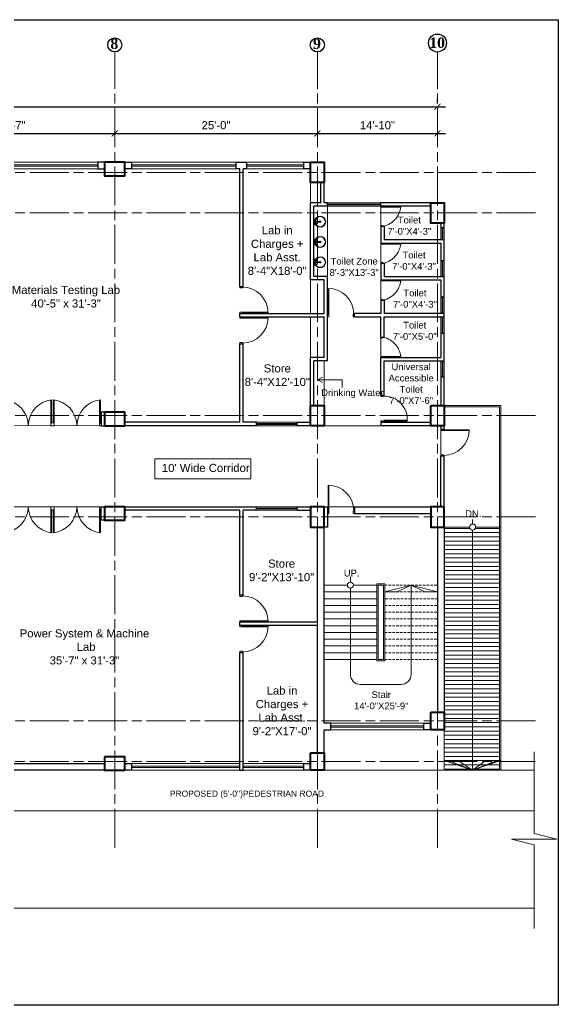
# Model space of a CAD drawing. Header units: inches. Extents: x -12 to 20935469, y -1604 to 24729220.
# Drawn here: x 20926137 to 20926935, y 24723288 to 24724746 of the extents above; entities that cross this region are included whole.
import ezdxf

# ---------------------------------------------------------------- set-up
doc = ezdxf.new("R2010")
doc.units = ezdxf.units.IN
doc.header["$LTSCALE"] = 0.03
doc.header["$MEASUREMENT"] = 0
doc.header["$PDMODE"] = 32
doc.header["$PDSIZE"] = 15
doc.linetypes.add('ACAD_ISO08W100', pattern=[36, 24, -3, 6, -3])
doc.linetypes.add('DASHED2', pattern=[0.375, 0.25, -0.125])
for name, color, linetype, lineweight in [('AV_Text', 7, 'Continuous', 9), ('column', 1, 'Continuous', 40), ('Dim Line', 252, 'Continuous', 13), ('Door', 7, 'Continuous', 18), ('Glass Line', 252, 'Continuous', 9), ('Grid Line', 252, 'Continuous', 18), ('Hatch', 253, 'Continuous', 15), ('Main Wall', 7, 'Continuous', 30), ('RAIL', 23, 'Continuous', 13), ('STAIR', 46, 'Continuous', 15), ('TOILET FIXTURE', 142, 'Continuous', 5), ('wind.', 150, 'Continuous', 20)]:
    doc.layers.add(name, color=color, linetype=linetype, lineweight=lineweight)
doc.layers.add('TEXT', color=7, linetype='Continuous')
doc.styles.add('2', font='swisscl.ttf')
doc.styles.add('RomanS', font='arial.ttf', dxfattribs={"height": 12})
doc.styles.get("Standard").update_dxf_attribs({"font": 'timesbd.ttf'})
doc.dimstyles.new('Aec_Arch_I', dxfattribs={"dimscale": 96, "dimtxt": 12, "dimasz": 0.09375, "dimexe": 0.125, "dimexo": 0.125, "dimgap": 0.0625, "dimtad": 1, "dimdec": 0, "dimzin": 3, "dimdsep": 46, "dimlunit": 4, "dimtxsty": 'RomanS', "dimblk1": 'ARCHTICK', "dimblk2": 'ARCHTICK', "dimsah": 1, "dimcen": 0.09375, "dimdle": 0.125, "dimadec": 0, "dimazin": 0, "dimtfac": 0.75, "dimtdec": 0, "dimtmove": 2, "dimatfit": 3, "dimldrblk": 'ARCHTICK', "dimfxl": 1, "dimfrac": 1, "dimtolj": 1, "dimtzin": 0, "dimarcsym": 0})

# ---------------------------------------------------------------- blocks, each defined once
blk = doc.blocks.new('$D40')
at = {"layer": 'Door'}
for p, q in [((1, 4), (1, 42)), ((2, 0), (2, 42)), ((1, 5), (0, 5)), ((2, 0), (0, 0)), ((2, 4), (1, 4)), ((39, 4), (38, 4)), ((38, 4), (38, 0)), ((40, 0), (38, 0)), ((40, 5), (39, 5)), ((39, 5), (39, 4))]:
    blk.add_line(p, q, dxfattribs=at)
blk.add_arc((1, 4), 38, 0, 90, dxfattribs=at)
blk = doc.blocks.new('sssss-flat-876')
at = {"layer": 'Door', "linetype": 'Continuous', "ltscale": 3}
blk.add_line((3666.5, 84027.2), (3666.5, 84055.7), dxfattribs=at)
at = {"layer": 'Door', "linetype": 'Continuous', "ltscale": 3, "extrusion": (-7.21527e-09, -3.35624e-18, 1), "elevation": 0}
for points in [[(3666.5, 84057.2), (3666.5, 84055.7), (3668.4, 84055.7), (3668.4, 84056.5), (3670.2, 84056.5), (3670.2, 84057.2)], [(3668.4, 84055.7), (3696.2, 84055.7), (3696.2, 84056.5), (3668.4, 84056.5)]]:
    blk.add_lwpolyline(points, close=True, dxfattribs=at)
at = {"layer": 'Door', "linetype": 'Continuous', "ltscale": 3, "flags": 128}
blk.add_lwpolyline([(3670.2, 84027.2, 0.04096), (3675.5, 84028.9, 0.082496), (3684.9, 84034.8, 0.052187), (3689.7, 84040, 0.043988), (3692.9, 84045, 0.036571), (3694.8, 84049.6, 0.034751), (3695.9, 84054.2, 0.011435), (3696.2, 84055.7)], format="xyb", dxfattribs=at)
at = {"layer": 'Door', "linetype": 'Continuous', "ltscale": 3}
blk.add_lwpolyline([(3666.5, 84027.2), (3666.5, 84028.7), (3668.4, 84028.7), (3668.4, 84027.9), (3670.2, 84027.9), (3670.2, 84027.2)], close=True, dxfattribs=at)
blk = doc.blocks.new('Door_45')
at = {"layer": 'Door'}
for p, q in [((1.5, 5), (1.5, 44)), ((1.5, 40), (2.2, 40)), ((2.2, 40), (2.2, 39.5)), ((2.2, 39.5), (2.7, 39.5)), ((2.7, 39.5), (2.7, 40)), ((2.7, 40), (3.5, 40)), ((3.5, 44), (3.5, 5)), ((1.5, 25.8), (2.2, 25.8)), ((2.2, 25.8), (2.2, 25.3)), ((2.2, 25.3), (2.7, 25.3)), ((2.7, 25.8), (3.5, 25.8)), ((2.7, 25.3), (2.7, 25.8)), ((0, 0), (0, 5)), ((0, 5), (1.5, 5)), ((1.5, 12.6), (2.2, 12.6)), ((3.5, 5), (1.5, 5)), ((1.5, 5), (1.5, 3)), ((1.5, 3), (2.5, 3)), ((2.2, 12.6), (2.2, 13.1)), ((2.2, 13.1), (2.7, 13.1)), ((2.5, 3), (2.5, 0)), ((2.7, 13.1), (2.7, 12.6)), ((2.7, 12.6), (3.5, 12.6)), ((42.5, 3), (42.5, 0)), ((43.5, 3), (42.5, 3)), ((45, 5), (43.5, 5)), ((43.5, 5), (43.5, 3)), ((45, 0), (45, 5)), ((2.5, 0), (0, 0)), ((42.5, 0), (45, 0))]:
    blk.add_line(p, q, dxfattribs=at)
blk.add_arc((4.7, 5.3), 38.8, 359.6233, 94.6685, dxfattribs=at)
blk = doc.blocks.new('7-flat-72')
at = {"layer": 'Glass Line', "color": 8, "ltscale": 20}
for p, q in [((-64478.7, 376960.5), (-64480.3, 376960.5)), ((-64480.3, 376959.5), (-64480.3, 376960.5)), ((-64480.3, 376959.5), (-64480.3, 376960.5)), ((-64478.7, 376959.5), (-64480.3, 376959.5)), ((-64480.3, 376959.1), (-64480.3, 376959.4)), ((-64478.7, 376959.4), (-64480.3, 376959.4)), ((-64478.7, 376959.1), (-64480.3, 376959.1)), ((-64480.2, 376959.4), (-64480.2, 376959.5)), ((-64480.1, 376959.5), (-64480.1, 376960.5)), ((-64479.9, 376959.5), (-64479.9, 376960.5)), ((-64479.5, 376959.5), (-64479.5, 376960.5)), ((-64479.1, 376959.5), (-64479.1, 376960.5)), ((-64478.9, 376959.5), (-64478.9, 376960.5)), ((-64478.9, 376959.4), (-64478.9, 376959.5)), ((-64478.8, 376959.5), (-64478.8, 376960.5)), ((-64478.7, 376959.5), (-64478.7, 376960.5)), ((-64478.7, 376959.1), (-64478.7, 376959.4)), ((-64475.1, 376959.4), (-64476.9, 376959.4)), ((-64476.9, 376959.1), (-64476.9, 376959.4)), ((-64475.1, 376959.1), (-64476.9, 376959.1)), ((-64476.6, 376959.4), (-64476.6, 376966.6)), ((-64475.5, 376966.6), (-64476.6, 376966.6)), ((-64475.5, 376959.4), (-64475.5, 376966.6)), ((-64475.1, 376959.1), (-64475.1, 376959.4)), ((-64473.3, 376960.5), (-64471.7, 376960.5)), ((-64473.3, 376959.5), (-64473.3, 376960.5)), ((-64473.3, 376959.5), (-64473.3, 376960.5)), ((-64473.3, 376959.5), (-64471.7, 376959.5)), ((-64473.3, 376959.1), (-64473.3, 376959.4)), ((-64473.3, 376959.4), (-64471.7, 376959.4)), ((-64473.3, 376959.1), (-64471.7, 376959.1)), ((-64473.1, 376959.5), (-64473.1, 376960.5)), ((-64473.1, 376959.4), (-64473.1, 376959.5)), ((-64472.9, 376959.5), (-64472.9, 376960.5)), ((-64472.5, 376959.5), (-64472.5, 376960.5)), ((-64472.1, 376959.5), (-64472.1, 376960.5)), ((-64471.9, 376959.5), (-64471.9, 376960.5)), ((-64471.9, 376959.4), (-64471.9, 376959.5)), ((-64471.8, 376959.5), (-64471.8, 376960.5)), ((-64471.7, 376959.5), (-64471.7, 376960.5)), ((-64471.7, 376959.1), (-64471.7, 376959.4))]:
    blk.add_line(p, q, dxfattribs=at)
blk.add_circle((-64476, 376968.4, 0), 1.08, dxfattribs=at)
for radius, start, end in [(8.1, 273.8334, 266.1883), (7.55, 274.115, 265.9068)]:
    blk.add_arc((-64476, 376968.4, 0), radius, start, end, dxfattribs=at)
blk = doc.blocks.new('SFSFSFS-flat-72')
at = {"layer": 'TOILET FIXTURE', "ltscale": 0.2}
blk.add_lwpolyline([(-3918.5, -3608.1), (-3918.5, -3602.7), (-3923.9, -3602.7), (-3923.9, -3608.1)], close=True, dxfattribs=at)
at = {"layer": 'TOILET FIXTURE', "ltscale": 20}
blk.add_blockref('7-flat-72', (60554.8, -380567.2), dxfattribs=at)
blk = doc.blocks.new('_ArchTick')
at = {"color": 0, "linetype": 'ByBlock', "lineweight": 35, "const_width": 0.15}
blk.add_lwpolyline([(-0.5, -0.5), (0.5, 0.5)], dxfattribs=at)
blk = doc.blocks.new('*D23')
at = {"layer": 'Defpoints', "color": 0, "transparency": 16777216}
for p in [(20832166.8, 24724578.2), (20832473.8, 24724578.2), (20832473.8, 24724578.2)]:
    blk.add_point(p, dxfattribs=at)
at = {"layer": 'Dim Line', "color": 0, "lineweight": -2, "transparency": 16777216}
for p, q in [((20832154.8, 24724578.2), (20832485.8, 24724578.2)), ((20832166.8, 24724566.2), (20832166.8, 24724566.2)), ((20832473.8, 24724566.2), (20832473.8, 24724566.2))]:
    blk.add_line(p, q, dxfattribs=at)
at = {"layer": 'Dim Line', "color": 0, "lineweight": -2, "transparency": 16777216, "xscale": 9, "yscale": 9, "zscale": 9, "rotation": 180}
blk.add_blockref('_ArchTick', (20832166.8, 24724578.2), dxfattribs=at)
at = {"layer": 'Dim Line', "color": 0, "lineweight": -2, "transparency": 16777216, "xscale": 9, "yscale": 9, "zscale": 9}
blk.add_blockref('_ArchTick', (20832473.8, 24724578.2), dxfattribs=at)
at = {"layer": 'Dim Line', "color": 0, "transparency": 16777216, "insert": (20832320.3, 24724590.3), "char_height": 12, "attachment_point": 5, "style": 'RomanS'}
blk.add_mtext('\\A1;25\'-7"', dxfattribs=at)
blk = doc.blocks.new('*D10')
at = {"layer": 'Defpoints', "color": 0, "transparency": 16777216}
for p in [(20832473.8, 24724578.2), (20832773.8, 24724578.2), (20832773.8, 24724578.2)]:
    blk.add_point(p, dxfattribs=at)
at = {"layer": 'Dim Line', "color": 0, "lineweight": -2, "transparency": 16777216}
blk.add_line((20832461.8, 24724578.2), (20832785.8, 24724578.2), dxfattribs=at)
at = {"layer": 'Dim Line', "color": 0, "lineweight": -2, "transparency": 16777216, "xscale": 9, "yscale": 9, "zscale": 9, "rotation": 180}
blk.add_blockref('_ArchTick', (20832473.8, 24724578.2), dxfattribs=at)
at = {"layer": 'Dim Line', "color": 0, "lineweight": -2, "transparency": 16777216, "xscale": 9, "yscale": 9, "zscale": 9}
blk.add_blockref('_ArchTick', (20832773.8, 24724578.2), dxfattribs=at)
at = {"layer": 'Dim Line', "color": 0, "transparency": 16777216, "insert": (20832623.8, 24724590.3), "char_height": 12, "attachment_point": 5, "style": 'RomanS'}
blk.add_mtext('\\A1;25\'-0"', dxfattribs=at)
blk = doc.blocks.new('*D11')
at = {"layer": 'Defpoints', "color": 0, "transparency": 16777216}
for p in [(20832773.8, 24724578.2), (20832951.8, 24724578.2), (20832951.8, 24724578.2)]:
    blk.add_point(p, dxfattribs=at)
at = {"layer": 'Dim Line', "color": 0, "lineweight": -2, "transparency": 16777216}
for p, q in [((20832761.8, 24724578.2), (20832963.8, 24724578.2)), ((20832951.8, 24724566.2), (20832951.8, 24724566.2))]:
    blk.add_line(p, q, dxfattribs=at)
at = {"layer": 'Dim Line', "color": 0, "lineweight": -2, "transparency": 16777216, "xscale": 9, "yscale": 9, "zscale": 9, "rotation": 180}
blk.add_blockref('_ArchTick', (20832773.8, 24724578.2), dxfattribs=at)
at = {"layer": 'Dim Line', "color": 0, "lineweight": -2, "transparency": 16777216, "xscale": 9, "yscale": 9, "zscale": 9}
blk.add_blockref('_ArchTick', (20832951.8, 24724578.2), dxfattribs=at)
at = {"layer": 'Dim Line', "color": 0, "transparency": 16777216, "insert": (20832862.8, 24724590.3), "char_height": 12, "attachment_point": 5, "style": 'RomanS'}
blk.add_mtext('\\A1;14\'-10"', dxfattribs=at)
blk = doc.blocks.new('*D13')
at = {"layer": 'Defpoints', "color": 0, "transparency": 16777216}
for p in [(20830948.3, 24724610.7), (20832951.8, 24724617.8), (20832951.8, 24724610.7)]:
    blk.add_point(p, dxfattribs=at)
at = {"layer": 'Dim Line', "color": 0, "lineweight": -2, "transparency": 16777216}
for p, q in [((20830948.3, 24724622.7), (20830948.3, 24724629.8)), ((20832951.8, 24724622.7), (20832951.8, 24724629.8)), ((20830936.3, 24724617.8), (20832963.8, 24724617.8))]:
    blk.add_line(p, q, dxfattribs=at)
at = {"layer": 'Dim Line', "color": 0, "lineweight": -2, "transparency": 16777216, "xscale": 9, "yscale": 9, "zscale": 9, "rotation": 180}
blk.add_blockref('_ArchTick', (20830948.3, 24724617.8), dxfattribs=at)
at = {"layer": 'Dim Line', "color": 0, "lineweight": -2, "transparency": 16777216, "xscale": 9, "yscale": 9, "zscale": 9}
blk.add_blockref('_ArchTick', (20832951.8, 24724617.8), dxfattribs=at)
at = {"layer": 'Dim Line', "color": 0, "transparency": 16777216, "insert": (20831950, 24724629.9), "char_height": 12, "attachment_point": 5, "style": 'RomanS'}
blk.add_mtext('\\A1;166\'-11"', dxfattribs=at)
blk = doc.blocks.new('fff')
at = {"layer": 'Grid Line', "color": 252, "linetype": 'ACAD_ISO08W100', "lineweight": 9, "ltscale": 80, "true_color": 0x939598}
for p, q in [((20832473.8, 24723521.1), (20832473.8, 24724698.8)), ((20832773.8, 24723521.1), (20832773.8, 24724698.8)), ((20832951.8, 24723521.1), (20832951.8, 24724698.8)), ((20833096.9, 24724520.6), (20830726.1, 24724520.6)), ((20833096.9, 24724460.6), (20830726.1, 24724460.6)), ((20833096.9, 24724160.7), (20830726.1, 24724160.7)), ((20833096.9, 24724010.7), (20830726.1, 24724010.7)), ((20833096.9, 24723708.7), (20830726.1, 24723708.7)), ((20833096.9, 24723648.8), (20830726.1, 24723648.8))]:
    blk.add_line(p, q, dxfattribs=at)
at = {"layer": 'Dim Line'}
for base, p1, p2, picture, middle in [((20832951.7523, 24724617.8128), (20830948.3088, 24724610.7482), (20832951.7523, 24724610.7482), '*D13', (20831950.0306, 24724629.9397)), ((20832473.8, 24724578.2), (20832166.8, 24724578.2), (20832473.8, 24724578.2), '*D23', (20832320.3, 24724590.3)), ((20832773.8, 24724578.2), (20832473.8, 24724578.2), (20832773.8, 24724578.2), '*D10', (20832623.8, 24724590.3)), ((20832951.8, 24724578.2), (20832773.8, 24724578.2), (20832951.8, 24724578.2), '*D11', (20832862.8, 24724590.3))]:
    dim = blk.add_linear_dim(base=base, p1=p1, p2=p2, dimstyle='Aec_Arch_I', dxfattribs=at)
    dim.commit()
    dim.dimension.update_dxf_attribs({"geometry": picture, "text_midpoint": middle})

msp = doc.modelspace()

# ---------------------------------------------------------------- hatches: boundary and pattern name
at = {"layer": 'STAIR', "lineweight": 5}
h = msp.add_hatch(dxfattribs=at)
h.set_pattern_fill('ANSI31', color=253, scale=50, angle=135)
h.set_pattern_definition([(180, (93804.269, -4e-09), (-4e-16, -6.25), [])])
edge = h.paths.add_edge_path()
edge.add_arc((20926808, 24723995.7), 4.45, 180, 360)
edge.add_line((20926812.5, 24723995.7), (20926848, 24723995.7))
edge.add_line((20926848, 24723995.7), (20926848, 24723635.7))
edge.add_line((20926848, 24723635.7), (20926766, 24723635.7))
edge.add_line((20926766, 24723635.7), (20926766, 24723995.7))
edge.add_line((20926766, 24723995.7), (20926803.6, 24723995.7))

# ---------------------------------------------------------------- linework, layer by layer
at = {"color": 252, "lineweight": 5}
for p, q in [((20926593.1, 24724366.4), (20926593.1, 24724470.6)), ((20926588.1, 24724175.7), (20926588.1, 24724241.8))]:
    msp.add_line(p, q, dxfattribs=at)
at = {"lineweight": 9}
for p, q in [((20926578.4, 24724213.5), (20926585.8, 24724217.5)), ((20926578.4, 24724213.5), (20926614.7, 24724213.5)), ((20926578.4, 24724213.5), (20926585.8, 24724209.4)), ((20926614.7, 24724213.5), (20926614.7, 24724202.2))]:
    msp.add_line(p, q, dxfattribs=at)
msp.add_line((20926677, 24724150.9), (20926672, 24724150.9))
at = {"layer": 'column', "lineweight": 40, "ltscale": 20}
for points in [[(20926263.1, 24724535.6), (20926263.1, 24724515.6), (20926293.1, 24724515.6), (20926293.1, 24724535.6)], [(20926568.1, 24724535.6), (20926588.1, 24724535.6), (20926588.1, 24724505.6), (20926568.1, 24724505.6)], [(20926746, 24724475.6), (20926766, 24724475.6), (20926766, 24724445.6), (20926746, 24724445.6)], [(20926568.1, 24724175.7), (20926588.1, 24724175.7), (20926588.1, 24724145.7), (20926568.1, 24724145.7)], [(20926746, 24724175.7), (20926766, 24724175.7), (20926766, 24724145.7), (20926746, 24724145.7)], [(20926263.1, 24724165.7), (20926263.1, 24724145.7), (20926293.1, 24724145.7), (20926293.1, 24724165.7)], [(20926263.1, 24724025.7), (20926263.1, 24724005.7), (20926293.1, 24724005.7), (20926293.1, 24724025.7)], [(20926588.1, 24724025.7), (20926568.1, 24724025.7), (20926568.1, 24723995.7), (20926588.1, 24723995.7)], [(20926766, 24724025.7), (20926746, 24724025.7), (20926746, 24723995.7), (20926766, 24723995.7)], [(20926746, 24723721.7), (20926766, 24723721.7), (20926766, 24723695.7), (20926746, 24723695.7)], [(20926263.1, 24723655.7), (20926263.1, 24723635.7), (20926293.1, 24723635.7), (20926293.1, 24723655.7)], [(20926568.1, 24723661.7), (20926588.1, 24723661.7), (20926588.1, 24723635.7), (20926568.1, 24723635.7)]]:
    msp.add_lwpolyline(points, close=True, dxfattribs=at)
at = {"layer": 'Defpoints'}
msp.add_lwpolyline([(20924496, 24724746.5), (20926934.9, 24724746.5), (20926934.9, 24723288), (20924496, 24723288)], close=True, dxfattribs=at)
at = {"layer": 'Door'}
for p, q in [((20926183.7, 24724145.7), (20926183.7, 24724184.1)), ((20926184.9, 24724149.5), (20926184.9, 24724184.1)), ((20926187.3, 24724149.5), (20926187.3, 24724184.1)), ((20926188.5, 24724145.7), (20926188.5, 24724184.1)), ((20926255.7, 24724145.7), (20926255.7, 24724184.1)), ((20926256.9, 24724149.5), (20926256.9, 24724184.1)), ((20926183.7, 24724149.5), (20926184.9, 24724149.5)), ((20926183.7, 24724145.7), (20926186.1, 24724145.7)), ((20926184.9, 24724150.7), (20926186.1, 24724150.7)), ((20926187.3, 24724150.7), (20926186.1, 24724150.7)), ((20926188.5, 24724145.7), (20926186.1, 24724145.7)), ((20926188.5, 24724149.5), (20926187.3, 24724149.5)), ((20926255.7, 24724149.5), (20926256.9, 24724149.5)), ((20926255.7, 24724145.7), (20926258.1, 24724145.7)), ((20926256.9, 24724150.7), (20926258.1, 24724150.7)), ((20926183.7, 24724025.7), (20926183.7, 24723987.4)), ((20926188.5, 24724025.7), (20926183.7, 24724025.7)), ((20926183.7, 24724021.9), (20926184.9, 24724021.9)), ((20926184.9, 24724021.9), (20926184.9, 24723987.3)), ((20926187.3, 24724020.7), (20926184.9, 24724020.7)), ((20926187.3, 24724021.9), (20926187.3, 24723987.3)), ((20926188.5, 24724021.9), (20926187.3, 24724021.9)), ((20926188.5, 24724025.7), (20926188.5, 24723987.4)), ((20926255.7, 24724025.7), (20926255.7, 24723987.4)), ((20926255.7, 24724025.7), (20926258.1, 24724025.7)), ((20926255.7, 24724021.9), (20926256.9, 24724021.9)), ((20926256.9, 24724021.9), (20926256.9, 24723987.3)), ((20926256.9, 24724020.7), (20926258.1, 24724020.7))]:
    msp.add_line(p, q, dxfattribs=at)
for centre, start, end in [((20926111, 24724145.3), 0.5894, 83.777), ((20926189.1, 24724145.3), 96.2205, 179.4081), ((20926183, 24724145.3), 0.5894, 83.777), ((20926261.1, 24724145.3), 96.2205, 179.4081), ((20926111, 24724026.1), 276.223, 359.4106), ((20926189.1, 24724026.1), 180.5919, 263.7795), ((20926183, 24724026.1), 276.223, 359.4106), ((20926261.1, 24724026.1), 180.5919, 263.7795)]:
    msp.add_arc(centre, 39, start, end, dxfattribs=at)
at = {"layer": 'Hatch', "lineweight": 5}
for p, q in [((20926568.1, 24724475.6), (20926568.1, 24724505.6)), ((20926568.1, 24724361.4), (20926568.1, 24724311.8)), ((20926568.1, 24724246.8), (20926568.1, 24724306.8))]:
    msp.add_line(p, q, dxfattribs=at)
at = {"layer": 'Hatch'}
for p, q in [((20926766, 24723995.7), (20926803.6, 24723995.7)), ((20926812.5, 24723995.7), (20926850, 24723995.7)), ((20926899.1, 24723662.9), (20926899.1, 24723542.2)), ((20926588.1, 24723635.7), (20926899.1, 24723635.8)), ((20926899.1, 24723533.8), (20926865.7, 24723533.8)), ((20926899.1, 24723525.3), (20926865.7, 24723533.8)), ((20926899.1, 24723542.2), (20926932.6, 24723533.8)), ((20926932.6, 24723533.8), (20926899.1, 24723533.8)), ((20926899.1, 24723525.3), (20926899.1, 24723401.4)), ((20924569.1, 24723431.8), (20926899.1, 24723431.8))]:
    msp.add_line(p, q, dxfattribs=at)
at = {"layer": 'Hatch', "lineweight": 0}
msp.add_line((20926076, 24723575.8), (20926899.1, 24723575.8), dxfattribs=at)
at = {"layer": 'Hatch', "lineweight": 5}
msp.add_lwpolyline([(20925838, 24724025.7), (20926761, 24724025.7), (20926761, 24724145.7), (20926672, 24724145.7), (20926588.1, 24724145.7), (20925838, 24724145.8)], dxfattribs=at)
at = {"layer": 'Hatch', "lineweight": 0}
msp.add_lwpolyline([(20926337.5, 24724096.6), (20926479.4, 24724096.6), (20926479.4, 24724067.1), (20926337.5, 24724067.1)], close=True, dxfattribs=at)
at = {"layer": 'Main Wall', "lineweight": 30}
for p, q in [((20926263.1, 24724535.6), (20926253.1, 24724535.6)), ((20926253.1, 24724535.6), (20926253.1, 24724525.6)), ((20926253.1, 24724525.6), (20926263.1, 24724525.6)), ((20926458.1, 24724525.6), (20926458.1, 24724535.6)), ((20926458.1, 24724535.6), (20926473.1, 24724535.6)), ((20926463.1, 24724525.6), (20926458.1, 24724525.6)), ((20926463.1, 24724351.8), (20926463.1, 24724525.6)), ((20926468.1, 24724351.8), (20926468.1, 24724525.6)), ((20926473.1, 24724525.6), (20926468.1, 24724525.6)), ((20926473.1, 24724535.6), (20926473.1, 24724525.6)), ((20926558.1, 24724535.6), (20926568.1, 24724535.6)), ((20926558.1, 24724525.6), (20926558.1, 24724535.6)), ((20926568.1, 24724525.6), (20926558.1, 24724525.6)), ((20926583.1, 24724475.6), (20926583.1, 24724505.6)), ((20926588.1, 24724475.6), (20926588.1, 24724505.6)), ((20926568.1, 24724361.4), (20926568.1, 24724475.6)), ((20926583.1, 24724475.6), (20926568.1, 24724475.6)), ((20926573.1, 24724366.4), (20926573.1, 24724470.6)), ((20926593.1, 24724470.6), (20926573.1, 24724470.6)), ((20926593.1, 24724475.6), (20926588.1, 24724475.6)), ((20926593.1, 24724470.6), (20926593.1, 24724475.6)), ((20926746, 24724475.6), (20926672, 24724475.6)), ((20926672, 24724470.6), (20926672, 24724475.6)), ((20926746, 24724470.6), (20926672, 24724470.6)), ((20926677, 24724440.6), (20926672, 24724440.6)), ((20926766, 24724439), (20926766, 24724445.6)), ((20926766, 24724390.4), (20926766, 24724421)), ((20926672, 24724416), (20926761, 24724416)), ((20926672, 24724386), (20926677, 24724386)), ((20926593.1, 24724366.4), (20926573.1, 24724366.4)), ((20926593.1, 24724311.8), (20926593.1, 24724366.4)), ((20926766, 24724335.8), (20926766, 24724366.4)), ((20926463.1, 24724351.8), (20926468.1, 24724351.8)), ((20926588.1, 24724361.4), (20926568.1, 24724361.4)), ((20926588.1, 24724311.8), (20926588.1, 24724361.4)), ((20926672, 24724361.4), (20926761, 24724361.4)), ((20926761, 24724361.4), (20926761, 24724335.8)), ((20926766, 24724335.8), (20926761, 24724335.8)), ((20926672, 24724331.4), (20926677, 24724331.4)), ((20926463.1, 24724306.8), (20926463.1, 24724311.8)), ((20926463.1, 24724311.8), (20926588.1, 24724311.8)), ((20926463.1, 24724306.8), (20926588.1, 24724306.8)), ((20926588.1, 24724246.8), (20926588.1, 24724306.8)), ((20926593.1, 24724241.8), (20926593.1, 24724311.8)), ((20926633.1, 24724306.8), (20926633.1, 24724311.8)), ((20926633.1, 24724306.8), (20926672, 24724306.8)), ((20926672, 24724276.8), (20926672, 24724306.8)), ((20926766, 24724311.8), (20926677, 24724311.8)), ((20926677, 24724306.8), (20926766, 24724306.8)), ((20926677, 24724276.8), (20926677, 24724306.8)), ((20926766, 24724306.8), (20926766, 24724311.8)), ((20926672, 24724276.8), (20926677, 24724276.8)), ((20926761, 24724282.8), (20926766, 24724282.8)), ((20926761, 24724282.8), (20926761, 24724246.8)), ((20926766, 24724241.8), (20926766, 24724282.8)), ((20926463.1, 24724150.7), (20926463.1, 24724266.8)), ((20926463.1, 24724266.8), (20926468.1, 24724266.8)), ((20926468.1, 24724150.7), (20926468.1, 24724266.8)), ((20926568.1, 24724175.7), (20926568.1, 24724246.8)), ((20926588.1, 24724246.8), (20926568.1, 24724246.8)), ((20926672, 24724190.9), (20926672, 24724246.8)), ((20926672, 24724246.8), (20926761, 24724246.8)), ((20926573.1, 24724175.7), (20926573.1, 24724241.8)), ((20926593.1, 24724241.8), (20926573.1, 24724241.8)), ((20926677, 24724190.9), (20926677, 24724241.8)), ((20926677, 24724241.8), (20926766, 24724241.8)), ((20926761, 24724217.8), (20926761, 24724175.7)), ((20926761, 24724217.8), (20926766, 24724217.8)), ((20926766, 24724175.7), (20926766, 24724217.8)), ((20926672, 24724190.9), (20926677, 24724190.9)), ((20926463.1, 24724150.7), (20926293.1, 24724150.7)), ((20926488.1, 24724145.7), (20926293.1, 24724145.7)), ((20926488.1, 24724150.7), (20926468.1, 24724150.7)), ((20926488.1, 24724145.7), (20926488.1, 24724150.7)), ((20926672, 24724150.9), (20926746, 24724150.9)), ((20926672, 24724150.9), (20926672, 24724145.9)), ((20926672, 24724145.9), (20926746, 24724145.9)), ((20926761, 24724025.7), (20926761, 24724100.7)), ((20926766, 24724100.7), (20926761, 24724100.7)), ((20926766, 24724100.7), (20926761, 24724100.7)), ((20926766, 24724025.7), (20926766, 24724100.7)), ((20926293.1, 24724025.7), (20926488.1, 24724025.7)), ((20926463.1, 24724020.7), (20926293.1, 24724020.7)), ((20926463.1, 24723894.8), (20926463.1, 24724020.7)), ((20926488.1, 24724020.7), (20926468.1, 24724020.7)), ((20926468.1, 24723894.8), (20926468.1, 24724020.7)), ((20926488.1, 24724025.7), (20926488.1, 24724025.7)), ((20926488.1, 24724020.7), (20926488.1, 24724025.7)), ((20926548.1, 24724020.7), (20926548.1, 24724025.7)), ((20926548.1, 24724025.7), (20926568.1, 24724025.7)), ((20926548.1, 24724020.7), (20926568.1, 24724020.7)), ((20926633.1, 24724025.8), (20926746, 24724025.8)), ((20926633.1, 24724025.8), (20926633.1, 24724015.7)), ((20926633.1, 24724015.7), (20926746, 24724015.7)), ((20926578.1, 24723854.8), (20926578.1, 24723995.7)), ((20926588.1, 24723705.7), (20926588.1, 24723995.7)), ((20926756, 24723995.7), (20926756, 24723721.7)), ((20926766, 24723995.7), (20926766, 24723721.7)), ((20926468.1, 24723894.8), (20926463.1, 24723894.8)), ((20926463.1, 24723849.8), (20926463.1, 24723854.8)), ((20926578.1, 24723854.8), (20926463.1, 24723854.8)), ((20926578.1, 24723849.8), (20926463.1, 24723849.8)), ((20926578.1, 24723661.7), (20926578.1, 24723849.8)), ((20926463.1, 24723635.7), (20926463.1, 24723809.8)), ((20926468.1, 24723809.8), (20926463.1, 24723809.8)), ((20926468.1, 24723635.7), (20926468.1, 24723809.8)), ((20926588.1, 24723661.7), (20926588.1, 24723695.7)), ((20926263.1, 24723635.7), (20926016, 24723635.7)), ((20926026, 24723645.7), (20926263.1, 24723645.7)), ((20926463.1, 24723635.7), (20926468.1, 24723635.7))]:
    msp.add_line(p, q, dxfattribs=at)
for points in [[(20926293.1, 24724535.6), (20926303.1, 24724535.6), (20926303.1, 24724525.6), (20926293.1, 24724525.6)], [(20926672, 24724440.6), (20926672, 24724416)], [(20926677, 24724440.6), (20926677, 24724421), (20926766, 24724421)], [(20926761, 24724445.6), (20926761, 24724439)], [(20926761, 24724439), (20926766, 24724439)], [(20926761, 24724416), (20926761, 24724390.4)], [(20926672, 24724386), (20926672, 24724361.4)], [(20926677, 24724386), (20926677, 24724366.4), (20926766, 24724366.4)], [(20926761, 24724390.4), (20926766, 24724390.4)], [(20926672, 24724331.4), (20926672, 24724311.8)], [(20926677, 24724331.4), (20926677, 24724311.8)], [(20926672, 24724311.8), (20926633.1, 24724311.8)], [(20926588.1, 24723695.7), (20926598.1, 24723695.7), (20926598.1, 24723705.7), (20926588.1, 24723705.7)], [(20926746, 24723695.7), (20926736, 24723695.7), (20926736, 24723705.7), (20926746, 24723705.7)], [(20926293.1, 24723645.7), (20926303.1, 24723645.7), (20926303.1, 24723635.7), (20926293.1, 24723635.7)], [(20926568.1, 24723635.7), (20926558.1, 24723635.7), (20926558.1, 24723645.7), (20926568.1, 24723645.7)]]:
    msp.add_lwpolyline(points, dxfattribs=at)
for points in [[(20926258.1, 24724145.7), (20926263.1, 24724145.7), (20926263.1, 24724165.7), (20926258.1, 24724165.7)], [(20926548.1, 24724150.7), (20926568.1, 24724150.7), (20926568.1, 24724145.7), (20926548.1, 24724145.7)], [(20926761, 24724140.7), (20926766, 24724140.7), (20926766, 24724145.7), (20926761, 24724145.7)], [(20926263.1, 24724005.7), (20926258.1, 24724005.7), (20926258.1, 24724025.7), (20926263.1, 24724025.7)], [(20926593.1, 24723995.7), (20926588.1, 24723995.7), (20926588.1, 24724025.7), (20926593.1, 24724025.7)]]:
    msp.add_lwpolyline(points, close=True, dxfattribs=at)
at = {"layer": 'RAIL', "lineweight": 9}
for p, q in [((20926766, 24723650), (20926772.2, 24723650)), ((20926850, 24723650), (20926843.8, 24723650))]:
    msp.add_line(p, q, dxfattribs=at)
at = {"layer": 'RAIL', "color": 6, "lineweight": 5}
for points in [[(20926678, 24723911.7), (20926666, 24723911.7), (20926666, 24723797.7), (20926678, 24723797.7)], [(20926676, 24723909.7), (20926668, 24723909.7), (20926668, 24723799.7), (20926676, 24723799.7)]]:
    msp.add_lwpolyline(points, close=True, dxfattribs=at)
at = {"layer": 'STAIR', "color": 253, "lineweight": 5}
for p, q in [((20926766, 24724175.7), (20926850, 24724175.7)), ((20926766, 24724173.7), (20926848, 24724173.7)), ((20926848, 24724173.7), (20926848, 24723635.7)), ((20926850, 24724175.7), (20926850, 24723635.7)), ((20926808, 24724000.2), (20926808, 24724007)), ((20926766, 24723695.7), (20926766, 24723635.8)), ((20926808, 24723635.8), (20926766, 24723650)), ((20926772.2, 24723650), (20926808, 24723635.8)), ((20926808, 24723635.8), (20926850, 24723650)), ((20926843.8, 24723650), (20926808, 24723635.8))]:
    msp.add_line(p, q, dxfattribs=at)
at = {"layer": 'STAIR', "lineweight": 9}
msp.add_line((20926627, 24723921.8), (20926627, 24723914.2), dxfattribs=at)
at = {"layer": 'STAIR', "color": 32, "lineweight": 5}
for p, q in [((20926588.1, 24723909.7), (20926622.6, 24723909.7)), ((20926588.1, 24723899.7), (20926666, 24723899.7)), ((20926631.5, 24723909.7), (20926666, 24723909.7)), ((20926588.1, 24723889.7), (20926666, 24723889.7)), ((20926588.1, 24723879.7), (20926666, 24723879.7)), ((20926588.1, 24723869.7), (20926666, 24723869.7)), ((20926588.1, 24723859.7), (20926666, 24723859.7)), ((20926588.1, 24723849.7), (20926666, 24723849.7)), ((20926588.1, 24723839.7), (20926666, 24723839.7)), ((20926588.1, 24723829.7), (20926666, 24723829.7)), ((20926588.1, 24723819.7), (20926666, 24723819.7)), ((20926588.1, 24723809.7), (20926666, 24723809.7)), ((20926588.1, 24723799.7), (20926666, 24723799.7))]:
    msp.add_line(p, q, dxfattribs=at)
at = {"layer": 'STAIR', "color": 32, "linetype": 'DASHED2', "lineweight": 5, "ltscale": 500}
for p, q in [((20926678, 24723909.7), (20926756, 24723909.7)), ((20926678, 24723899.7), (20926756, 24723899.7)), ((20926756, 24723889.7), (20926678, 24723889.7)), ((20926678, 24723879.7), (20926756, 24723879.7)), ((20926678, 24723869.7), (20926756, 24723869.7)), ((20926678, 24723859.7), (20926756, 24723859.7)), ((20926678, 24723849.7), (20926756, 24723849.7)), ((20926678, 24723839.7), (20926756, 24723839.7)), ((20926678, 24723829.7), (20926756, 24723829.7)), ((20926678, 24723819.7), (20926756, 24723819.7)), ((20926678, 24723809.7), (20926756, 24723809.7)), ((20926678, 24723799.7), (20926756, 24723799.7))]:
    msp.add_line(p, q, dxfattribs=at)
at = {"layer": 'STAIR', "color": 253, "lineweight": 5}
msp.add_lwpolyline([(20926808, 24723991.3), (20926808, 24723635.8), (20926766, 24723650), (20926787.1, 24723649.9), (20926808, 24723635.8), (20926848, 24723650), (20926827.8, 24723650), (20926808, 24723635.8)], dxfattribs=at)
at = {"layer": 'STAIR', "lineweight": 9}
msp.add_lwpolyline([(20926717, 24723909.7), (20926756, 24723899.7), (20926737.4, 24723899.7), (20926717, 24723909.7), (20926678, 24723899.7), (20926696.4, 24723899.7), (20926717, 24723909.7), (20926717, 24723777.7, -0.414214), (20926702, 24723762.7), (20926642, 24723762.7, -0.414214), (20926627, 24723777.7), (20926627, 24723905.3)], format="xyb", dxfattribs=at)
at = {"layer": 'STAIR', "color": 253, "lineweight": 5}
msp.add_circle((20926808, 24723995.7), 4.45, dxfattribs=at)
at = {"layer": 'STAIR', "lineweight": 9}
msp.add_circle((20926627, 24723909.7), 4.45, dxfattribs=at)
at = {"layer": 'TEXT'}
for centre, radius in [((20926278.1, 24724709.2), 10.4), ((20926578.1, 24724709.2), 10.4), ((20926756, 24724712), 13.3)]:
    msp.add_circle(centre, radius, dxfattribs=at)
at = {"layer": 'wind.', "lineweight": 5}
for p, q in [((20926253.1, 24724535.6), (20925978, 24724535.6)), ((20926253.1, 24724525.6), (20925978, 24724525.6)), ((20926303.1, 24724535.6), (20926458.1, 24724535.6)), ((20926303.1, 24724525.6), (20926463.1, 24724525.6)), ((20926468.1, 24724525.6), (20926558.1, 24724525.6)), ((20926672, 24724475.6), (20926593.1, 24724475.6)), ((20926672, 24724473.6), (20926593.1, 24724473.6)), ((20926672, 24724472.6), (20926593.1, 24724472.6)), ((20926672, 24724470.6), (20926593.1, 24724470.6)), ((20926761, 24724421), (20926761, 24724439)), ((20926763, 24724421), (20926763, 24724439)), ((20926764, 24724421), (20926764, 24724439)), ((20926766, 24724421), (20926766, 24724439)), ((20926761, 24724366.4), (20926761, 24724390.4)), ((20926763, 24724366.4), (20926763, 24724390.4)), ((20926764, 24724366.4), (20926764, 24724390.4)), ((20926766, 24724366.4), (20926766, 24724390.4)), ((20926761, 24724311.8), (20926761, 24724335.8)), ((20926763, 24724311.8), (20926763, 24724335.8)), ((20926764, 24724311.8), (20926764, 24724335.8)), ((20926766, 24724311.8), (20926766, 24724335.8)), ((20926761, 24724282.8), (20926761, 24724306.8)), ((20926763, 24724282.8), (20926763, 24724306.8)), ((20926764, 24724282.8), (20926764, 24724306.8)), ((20926766, 24724282.8), (20926766, 24724306.8)), ((20926761, 24724217.8), (20926761, 24724241.8)), ((20926763, 24724217.8), (20926763, 24724241.8)), ((20926764, 24724217.8), (20926764, 24724241.8)), ((20926766, 24724217.8), (20926766, 24724241.8)), ((20926488.1, 24724150.7), (20926548.1, 24724150.7)), ((20926488.1, 24724148.7), (20926548.1, 24724148.7)), ((20926488.1, 24724147.7), (20926548.1, 24724147.7)), ((20926488.1, 24724145.7), (20926548.1, 24724145.7)), ((20926488.1, 24724025.7), (20926548.1, 24724025.7)), ((20926488.1, 24724023.7), (20926548.1, 24724023.7)), ((20926488.1, 24724022.7), (20926548.1, 24724022.7)), ((20926488.1, 24724020.7), (20926548.1, 24724020.7)), ((20926736, 24723705.7), (20926597.7, 24723705.7)), ((20926736, 24723701.7), (20926598.1, 24723701.7)), ((20926736, 24723699.7), (20926598.1, 24723699.7)), ((20926736, 24723695.7), (20926598.1, 24723695.7)), ((20926303.1, 24723645.7), (20926463.1, 24723645.7)), ((20926303.1, 24723641.7), (20926463.1, 24723641.7)), ((20926303.1, 24723641.7), (20926463.1, 24723641.7)), ((20926303.1, 24723639.7), (20926463.1, 24723639.7)), ((20926303.1, 24723639.7), (20926463.1, 24723639.7)), ((20926303.1, 24723635.7), (20926463.1, 24723635.7)), ((20926468.1, 24723645.7), (20926558.1, 24723645.7)), ((20926468.1, 24723641.7), (20926558.1, 24723641.7)), ((20926468.1, 24723641.7), (20926558.1, 24723641.7)), ((20926468.1, 24723639.7), (20926558.1, 24723639.7)), ((20926468.1, 24723635.7), (20926558.1, 24723635.7))]:
    msp.add_line(p, q, dxfattribs=at)
at = {"layer": 'wind.'}
for p, q in [((20925978, 24724531.6), (20926253, 24724531.7)), ((20925978, 24724529.6), (20926253, 24724529.7)), ((20926303.1, 24724531.6), (20926458.1, 24724531.7)), ((20926303.1, 24724529.6), (20926458.1, 24724529.7)), ((20926473.1, 24724535.6), (20926558, 24724535.6)), ((20926473.1, 24724531.7), (20926558, 24724531.7)), ((20926473.1, 24724529.7), (20926558, 24724529.7)), ((20926766, 24724475.6), (20926766, 24724475.6))]:
    msp.add_line(p, q, dxfattribs=at)

# ---------------------------------------------------------------- block references
msp.add_blockref('fff', (93804.3, 0))
at = {"color": 252, "lineweight": 5, "xscale": -1, "rotation": 270}
msp.add_blockref('SFSFSFS-flat-72', (20930181.2, 24728368.8), dxfattribs=at)
at = {"layer": 'Door', "ltscale": 20}
for p in [(20923005.5, 24640413.4), (20923005.5, 24640358.8), (20923005.5, 24640304.2)]:
    msp.add_blockref('sssss-flat-876', p, dxfattribs=at)
at = {"layer": 'Door', "xscale": -1, "rotation": 270}
for p in [(20926463.1, 24724311.8), (20926463.1, 24723854.8)]:
    msp.add_blockref('$D40', p, dxfattribs=at)
at = {"layer": 'Door'}
for p in [(20926593.1, 24724306.8), (20926593.1, 24724015.7)]:
    msp.add_blockref('$D40', p, dxfattribs=at)
at = {"layer": 'Door', "rotation": 270}
for p in [(20926463.1, 24724306.8), (20926761, 24724140.7), (20926463.1, 24723849.8)]:
    msp.add_blockref('$D40', p, dxfattribs=at)
at = {"layer": 'Door', "ltscale": 20, "xscale": -1, "rotation": 180}
msp.add_blockref('sssss-flat-876', (20923005.5, 24808304), dxfattribs=at)
at = {"layer": 'Door', "color": 250, "ltscale": 20, "xscale": -0.8888888888759539, "yscale": 0.8888888888759539, "zscale": 0.8888888888759539, "rotation": 270}
msp.add_blockref('Door_45', (20926672.1, 24724150.9), dxfattribs=at)
at = {"layer": 'TOILET FIXTURE', "ltscale": 20, "xscale": -1, "rotation": 270}
for p in [(20930181.2, 24728338.8), (20930181.2, 24728308.8)]:
    msp.add_blockref('SFSFSFS-flat-72', p, dxfattribs=at)

# ---------------------------------------------------------------- texts
at = {"layer": 'AV_Text', "ltscale": 20, "insert": (20926593.1, 24723605.7), "char_height": 9, "width": 238.55, "attachment_point": 3}
msp.add_mtext('\\pxqc;{\\fArial CE|b0|i0|c0|p34;PROPOSED (5\'-0")PEDESTRIAN ROAD }', dxfattribs=at)
at = {"layer": 'TEXT', "char_height": 15.44, "width": 227.458, "attachment_point": 8, "rotation": 0}
for s, insert in [('\\A1;8', (20926277.5, 24724702.9)), ('\\A1;9', (20926577.5, 24724702.9)), ('\\A1;10', (20926755.5, 24724704.5))]:
    msp.add_mtext(s, dxfattribs=dict(at, insert=insert))
at = {"layer": 'TEXT', "color": 30, "lineweight": 5, "ltscale": 20, "attachment_point": 2, "style": '2'}
for s, width, gutter_width, insert, char_height in [('{\\fArial|b0|i0|c0|p34;\\C0;Toilet \\P7\'-0"X4\'-3"}', 104.76, 0.5, (20926714.4, 24724455), 10), ('{\\fArial|b0|i0|c0|p34;\\C0;Lab in Charges + Lab Asst. \\P8\'-4"X18\'-0"}', 97.777, 0.5, (20926518.6, 24724440.9), 12), ('{\\fArial|b0|i0|c0|p34;\\C0;Toilet Zone\\P8\'-3"X13\'-3"}', 104.76, 0.5, (20926632.7, 24724394.1), 10), ('{\\fArial|b0|i0|c0|p34;\\C0;Toilet \\P7\'-0"X4\'-3"}', 104.76, 0.5, (20926721.3, 24724403.2), 10), ('\\pxsm1;{\\fArial|b0|i0|c0|p34;\\C0;Materials Testing Lab\\P40\'-5" x 31\'-3" }', 235.592, 0.75, (20926205.9, 24724352.6), 12), ('{\\fArial|b0|i0|c0|p34;\\C0;Toilet \\P7\'-0"X4\'-3"}', 104.76, 0.5, (20926722.6, 24724347.1), 10), ('{\\fArial|b0|i0|c0|p34;\\C0;Toilet \\P7\'-0"X5\'-0"}', 104.76, 0.5, (20926722.3, 24724299.5), 10), ('{\\fArial|b0|i0|c0|p34;\\C0;Store\\P8\'-4"X12\'-10"}', 104.76, 0.5, (20926518.8, 24724236.5), 12), ('{\\fArial|b0|i0|c0|p34;\\C0;Universal Accessible Toilet\\P7\'-0"X7\'-6"}', 88.036, 0.35, (20926717, 24724237.9), 10), ('\\pxsm1;{\\fArial|b0|i0|c0|p34;\\C0;Drinking Water }', 88.563, 0.282, (20926630, 24724199.6), 10), ("\\pxsm1,qc;{\\fArial|b0|i0|c0|p34;\\C0;10' Wide Corridor}", 227.89, 0.75, (20926412.9, 24724089.2), 12), ('{\\fArial|b0|i0|c0|p34;\\C0;DN.}', 104.76, 0.5, (20926809, 24724020.5), 10), ('{\\fArial|b0|i0|c0|p34;\\C0;Store\\P9\'-2"X13\'-10"}', 104.76, 0.5, (20926525.2, 24723947.6), 12), ('{\\fArial|b0|i0|c0|p34;\\C0;UP.}', 104.76, 0.5, (20926628.9, 24723932.5), 10), ('\\pxsm1,qc;{\\fArial|b0|i0|c0|p34;\\C0;Power System & Machine\\P Lab\\P35\'-7" x 31\'-3" }', 235.592, 0.75, (20926233.3, 24723844.4), 12), ('{\\fArial|b0|i0|c0|p34;\\C0;Lab in Charges + Lab Asst. \\P9\'-2"X17\'-0"}', 104.76, 0.5, (20926525.8, 24723759.7), 12), ('{\\fArial|b0|i0|c0|p34;\\C0;Stair\\P14\'-0"X25\'-9"}', 104.76, 0.5, (20926672.8, 24723752.7), 10)]:
    msp.add_mtext_dynamic_manual_height_columns(s, width=width, gutter_width=gutter_width, heights=[0], dxfattribs=dict(at, insert=insert, char_height=char_height))

doc.saveas('drawing.dxf')
